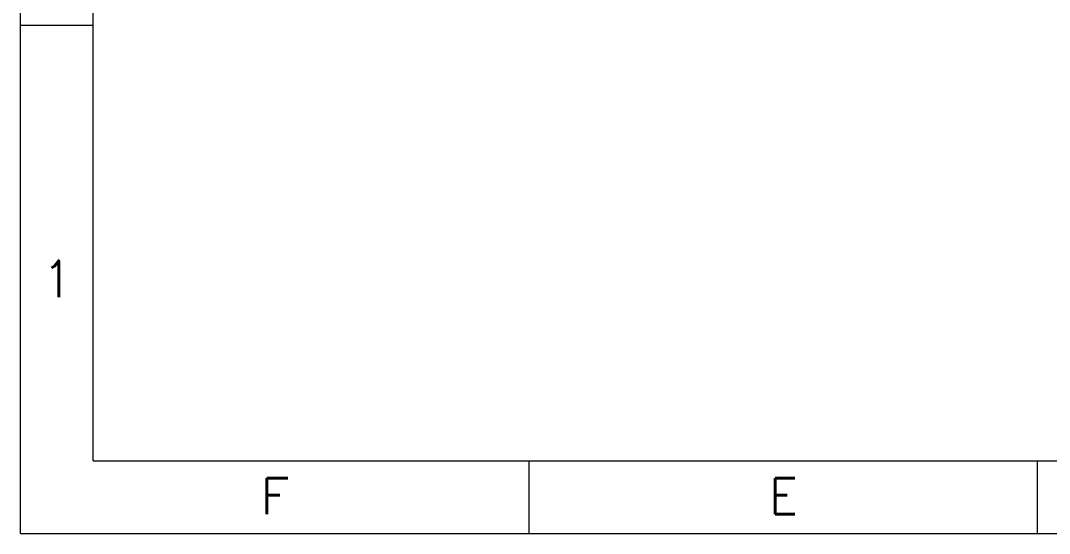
# Model space of a CAD drawing. Header units: millimetres. Extents: x 1713 to 2133, y 1029 to 1326.
# Drawn here: x 1712.6 to 1854.2, y 1029.1 to 1099.8 of the extents above; entities that cross this region are included whole.
import ezdxf
from ezdxf.enums import TextEntityAlignment as Align

# ---------------------------------------------------------------- set-up
doc = ezdxf.new("R2010")
doc.units = ezdxf.units.MM
doc.layers.add('dim', color=82, linetype='Continuous', lineweight=9)
doc.styles.add('TEXTSTYLE_0', font='txt', dxfattribs={"width": 0.8, "bigfont": 'hztxt.shx'})

# ---------------------------------------------------------------- blocks, each defined once
blk = doc.blocks.new('SUN_6HWZ35TKXU86YGHH1AY77V3D6FJ')
at = {"color": 7, "linetype": 'Continuous'}
for p, q in [((-420, 0), (-420, 297)), ((-410, 10), (-410, 287)), ((-420, 70), (-410, 70)), ((-410, 10), (-10, 10)), ((-350, 0), (-350, 10)), ((-280, 0), (-280, 10)), ((-420, 0), (0, 0))]:
    blk.add_line(p, q, dxfattribs=at)
at = {"color": 2, "linetype": 'Continuous', "style": 'TEXTSTYLE_0'}
for s, width, p, p2 in [('1', 2.4, (-416.95, 32.54), (-412.95, 32.54)), ('F', 1.2, (-386.98, 2.63), (-382.98, 2.63)), ('E', 1.2, (-316.98, 2.63), (-312.98, 2.63))]:
    blk.add_text(s, height=5, dxfattribs=dict(at, width=width)).set_placement(p, p2, align=Align.FIT)

msp = doc.modelspace()

# ---------------------------------------------------------------- block references
at = {"layer": 'dim'}
msp.add_blockref('SUN_6HWZ35TKXU86YGHH1AY77V3D6FJ', (2132.58, 1029.13), dxfattribs=at)

doc.saveas('drawing.dxf')
